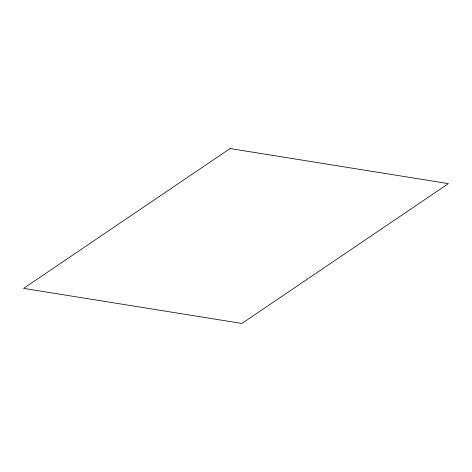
<?xml version="1.0" encoding="UTF-8"?>
<svg xmlns="http://www.w3.org/2000/svg" width="472" height="472" viewBox="0 0 472 472"><rect width="100%" height="100%" fill="white"/><g stroke="black" fill="none" stroke-linecap="round" stroke-linejoin="round"><path stroke-width="0.71" d="M230.094 148.55L23.6 288.374L241.906 323.45L448.4 183.626L230.094 148.55"/></g></svg>
